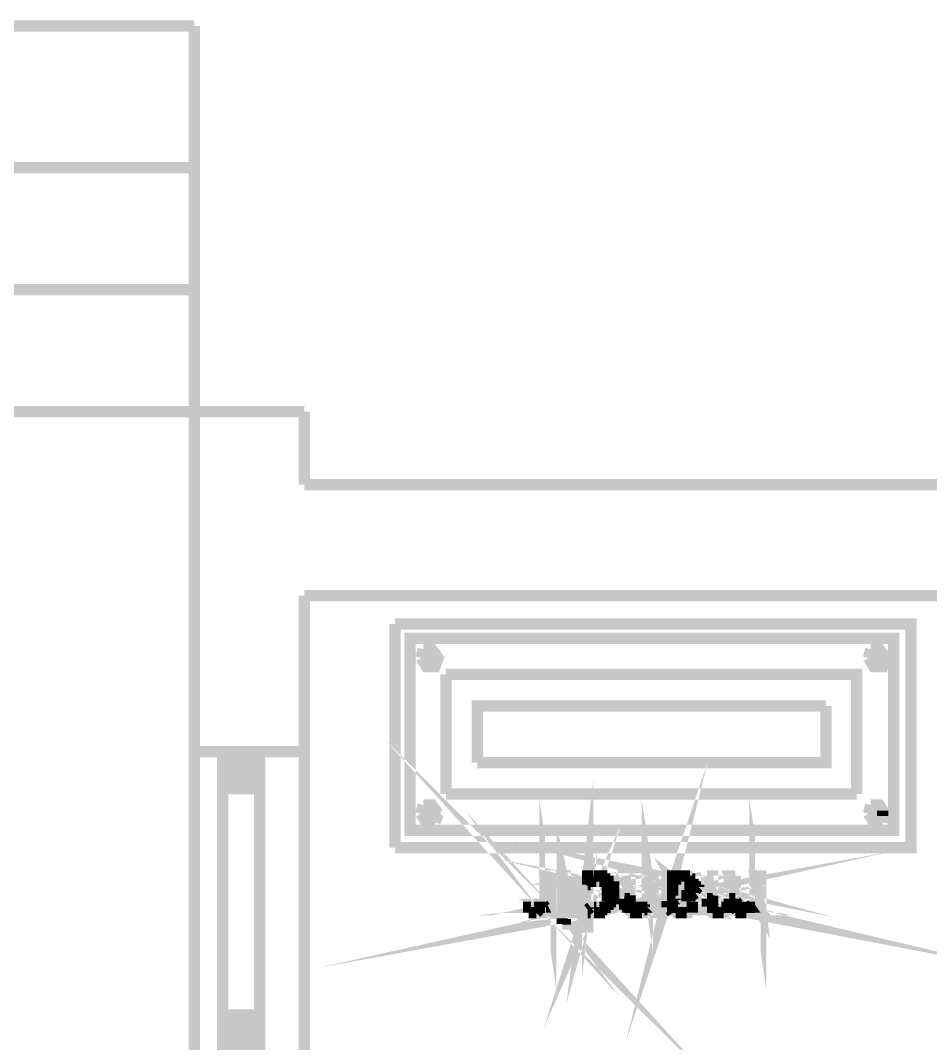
# Model space of a CAD drawing. Header units: inches. Extents: x -524 to 1067, y -71 to 1110.
# Drawn here: x 607.5 to 682, y 426.5 to 510.2 of the extents above; entities that cross this region are included whole.
import ezdxf

# ---------------------------------------------------------------- set-up
doc = ezdxf.new("R2010")
doc.units = ezdxf.units.IN
doc.header["$MEASUREMENT"] = 0
doc.layers.add('H', color=7, linetype='Continuous')
doc.layers.add('P', color=7, linetype='Continuous')

msp = doc.modelspace()

# ---------------------------------------------------------------- hatches: boundary and pattern name
at = {"layer": 'H', "linetype": 'Continuous'}
for points in [[(624.027, 447.375), (624.027, 450.4), (627.052, 450.4), (627.052, 447.375), (624.027, 447.375)], [(650.941, 437.203), (650.488, 438.104), (650.488, 440.163), (650.941, 440.163), (650.941, 437.203)], [(651.839, 437.203), (651.839, 440.163), (652.547, 440.163), (652.547, 437.203), (651.839, 437.203)], [(653.966, 439.52), (653.448, 436.046), (653.448, 440.163), (653.966, 440.163), (653.966, 439.52)], [(653.448, 436.046), (653.966, 439.52), (653.966, 437.655), (654.156, 437.655), (653.966, 437.396), (653.448, 436.046)], [(654.674, 439.714), (653.966, 439.973), (655.766, 439.973), (654.864, 439.714), (654.674, 439.714)], [(654.156, 439.714), (654.156, 439.52), (653.966, 439.973), (654.674, 439.714), (654.156, 439.714)], [(653.966, 439.52), (653.966, 439.973), (654.156, 439.52), (653.966, 439.52)], [(654.156, 439.973), (654.156, 440.163), (655.576, 440.163), (655.576, 439.973), (654.156, 439.973)], [(654.864, 439.714), (655.766, 439.973), (655.766, 439.714), (654.864, 439.714)], [(655.317, 439.52), (655.317, 439.714), (656.025, 439.714), (656.025, 439.52), (655.317, 439.52)], [(655.576, 438.812), (655.576, 439.52), (656.025, 439.52), (656.025, 438.812), (655.576, 438.812)], [(657.441, 438.363), (656.992, 438.363), (656.992, 440.163), (657.441, 440.163), (657.441, 438.363)], [(658.602, 437.655), (658.602, 437.845), (658.791, 437.845), (658.791, 440.163), (659.244, 440.163), (659.244, 437.203), (658.791, 437.655), (658.602, 437.655)], [(660.467, 438.104), (660.467, 440.163), (660.919, 439.973), (660.919, 439.52), (660.467, 438.104)], [(660.919, 439.973), (660.467, 440.163), (660.919, 440.163), (660.919, 439.973)], [(660.467, 438.104), (660.919, 439.52), (660.919, 438.553), (662.529, 438.553), (662.27, 438.363), (660.467, 438.104)], [(661.562, 439.714), (660.919, 439.973), (662.784, 439.973), (661.817, 439.714), (661.562, 439.714)], [(661.109, 439.714), (660.919, 439.973), (661.562, 439.714), (661.109, 439.714)], [(660.919, 439.52), (660.919, 439.973), (661.109, 439.714), (661.109, 439.52), (660.919, 439.52)], [(661.109, 439.973), (662.529, 440.163), (662.529, 439.973), (661.109, 439.973)], [(661.109, 439.973), (661.109, 440.163), (662.529, 440.163), (661.109, 439.973)], [(661.817, 439.714), (662.784, 439.973), (662.784, 439.714), (661.817, 439.714)], [(662.27, 439.52), (662.27, 439.714), (662.784, 439.714), (662.784, 439.52), (662.978, 439.52), (662.978, 439.265), (662.27, 439.52)], [(662.27, 439.265), (662.27, 439.52), (662.978, 439.265), (662.27, 439.265)], [(664.135, 438.363), (663.686, 438.363), (663.686, 440.163), (664.135, 440.163), (664.135, 438.363)], [(666.004, 438.553), (665.555, 438.363), (665.555, 440.163), (666.004, 440.163), (666.004, 438.553)], [(668.062, 437.203), (667.613, 437.845), (667.613, 440.163), (668.062, 440.163), (668.062, 437.203)], [(655.576, 438.104), (655.576, 438.812), (656.025, 438.553), (656.025, 438.104), (655.576, 438.104)], [(656.025, 438.553), (655.576, 438.812), (656.025, 438.812), (656.025, 438.553)], [(661.562, 438.553), (661.562, 438.812), (662.784, 438.812), (662.529, 438.553), (661.562, 438.553)], [(662.27, 439.071), (662.27, 439.265), (662.978, 439.265), (662.784, 439.071), (662.784, 438.812), (662.27, 439.071)], [(662.27, 438.812), (662.27, 439.071), (662.784, 438.812), (662.27, 438.812)], [(649.973, 437.655), (649.973, 437.845), (650.488, 437.655), (649.973, 437.655)], [(650.488, 437.655), (649.973, 437.845), (650.229, 437.845), (650.488, 437.655)], [(650.941, 437.203), (650.229, 437.845), (650.488, 438.104), (650.941, 437.203)], [(655.123, 437.655), (655.317, 437.845), (655.766, 437.655), (655.123, 437.655)], [(655.317, 437.845), (655.317, 438.104), (656.025, 437.845), (655.317, 437.845)], [(656.025, 437.845), (655.317, 438.104), (656.025, 438.104), (656.025, 437.845)], [(655.766, 437.655), (655.317, 437.845), (655.766, 437.845), (655.766, 437.655)], [(656.992, 438.104), (656.992, 438.363), (657.441, 438.363), (657.441, 438.104), (656.992, 438.104)], [(656.992, 437.655), (656.992, 438.104), (657.441, 438.104), (657.441, 437.655), (656.992, 437.655)], [(660.467, 438.104), (662.076, 438.363), (660.919, 438.104), (660.467, 438.104)], [(660.467, 438.104), (662.076, 438.363), (662.27, 438.363), (660.467, 438.104)], [(660.467, 437.655), (660.467, 438.104), (660.919, 438.104), (660.919, 437.845), (661.109, 437.655), (660.467, 437.655)], [(660.919, 438.104), (660.919, 438.363), (661.109, 438.363), (660.919, 438.104)], [(660.919, 438.104), (661.109, 438.363), (661.368, 438.363), (660.919, 438.104)], [(660.919, 438.104), (661.368, 438.363), (661.562, 438.363), (660.919, 438.104)], [(660.919, 438.104), (661.562, 438.363), (661.817, 438.363), (660.919, 438.104)], [(660.919, 438.104), (661.817, 438.363), (662.076, 438.363), (660.919, 438.104)], [(663.686, 438.104), (663.686, 438.363), (664.135, 438.104), (663.686, 438.104)], [(664.135, 438.104), (663.686, 438.363), (664.135, 438.363), (664.135, 438.104)], [(663.686, 437.845), (663.686, 438.104), (664.135, 438.104), (664.135, 437.845), (664.394, 437.655), (663.686, 437.845)], [(663.686, 437.655), (663.686, 437.845), (664.394, 437.655), (663.686, 437.655)], [(665.295, 437.655), (665.295, 437.845), (666.263, 437.655), (665.295, 437.655)], [(666.263, 437.655), (665.295, 437.845), (666.263, 437.845), (666.263, 437.655)], [(666.263, 437.845), (665.555, 438.104), (665.555, 438.363), (666.004, 438.553), (666.004, 438.104), (666.263, 437.845)], [(665.555, 437.845), (665.555, 438.104), (666.263, 437.845), (665.555, 437.845)], [(667.164, 437.655), (667.613, 437.655), (667.354, 437.845), (667.164, 437.655)], [(668.062, 437.203), (667.354, 437.845), (667.613, 437.845), (668.062, 437.203)], [(649.072, 437.203), (650.229, 437.655), (650.229, 437.396), (649.072, 437.203)], [(649.072, 437.203), (649.521, 437.655), (650.229, 437.655), (649.072, 437.203)], [(649.072, 437.203), (649.331, 437.655), (649.521, 437.655), (649.072, 437.203)], [(649.072, 437.203), (649.072, 437.655), (649.331, 437.655), (649.072, 437.203)], [(649.072, 437.203), (649.973, 437.396), (649.78, 437.203), (649.072, 437.203)], [(649.072, 437.203), (649.973, 437.396), (650.229, 437.396), (649.072, 437.203)], [(650.488, 437.203), (650.488, 437.655), (650.941, 437.203), (650.488, 437.203)], [(653.448, 436.046), (653.966, 437.396), (653.966, 436.046), (653.448, 436.046)], [(653.966, 437.396), (655.766, 437.655), (655.576, 437.396), (653.966, 437.396)], [(653.966, 437.396), (654.674, 437.655), (655.766, 437.655), (653.966, 437.396)], [(653.966, 437.396), (654.415, 437.655), (654.674, 437.655), (653.966, 437.396)], [(653.966, 437.396), (654.156, 437.655), (654.415, 437.655), (653.966, 437.396)], [(653.966, 437.203), (653.966, 437.396), (655.576, 437.396), (655.576, 437.396), (655.317, 437.396), (655.317, 437.396), (655.576, 437.396), (655.576, 437.396), (655.317, 437.396), (655.317, 437.203), (653.966, 437.203)], [(657.182, 437.203), (657.182, 437.396), (656.992, 437.396), (656.992, 437.655), (658.791, 437.655), (658.791, 437.396), (658.602, 437.396), (658.602, 437.203), (657.182, 437.203)], [(658.791, 437.203), (658.791, 437.655), (659.244, 437.203), (658.791, 437.203)], [(660.467, 437.396), (661.368, 437.655), (661.562, 437.655), (660.467, 437.396)], [(660.467, 437.396), (660.467, 437.655), (661.368, 437.655), (660.467, 437.396)], [(662.529, 437.203), (660.467, 437.396), (661.562, 437.655), (661.817, 437.655), (662.529, 437.203)], [(660.919, 437.203), (660.726, 437.396), (660.467, 437.396), (660.66, 437.396), (662.529, 437.203), (660.919, 437.203)], [(662.529, 437.203), (661.817, 437.655), (662.076, 437.655), (662.529, 437.203)], [(662.529, 437.203), (662.076, 437.655), (662.27, 437.655), (662.529, 437.203)], [(662.529, 437.203), (662.27, 437.655), (662.529, 437.655), (662.529, 437.203)], [(664.135, 437.203), (663.686, 437.655), (664.847, 437.655), (665.555, 437.396), (665.295, 437.396), (665.295, 437.203), (664.135, 437.203)], [(665.555, 437.396), (664.847, 437.655), (665.744, 437.655), (665.555, 437.396)], [(665.744, 437.396), (665.744, 437.655), (667.613, 437.655), (667.354, 437.396), (665.744, 437.396)], [(666.004, 437.203), (666.004, 437.396), (667.164, 437.203), (666.004, 437.203)], [(667.164, 437.203), (666.004, 437.396), (667.164, 437.396), (667.164, 437.203)], [(667.613, 437.203), (667.613, 437.655), (668.062, 437.203), (667.613, 437.203)], [(651.839, 436.235), (651.839, 436.688), (652.547, 436.688), (652.547, 436.235), (651.839, 436.235)], [(624.027, 425.808), (624.027, 428.833), (627.052, 428.833), (627.052, 425.808), (624.027, 425.808)]]:
    msp.add_hatch(color=256, dxfattribs=at).paths.add_polyline_path(points)

# ---------------------------------------------------------------- linework, layer by layer
at = {"layer": 'P', "const_width": 0.927}
for points in [[(621.709, 509.758), (550.57, 509.758)], [(621.709, 509.758), (621.709, 467.139)], [(612.698, 498.169), (550.57, 498.169)], [(621.709, 498.169), (550.57, 498.169)], [(621.709, 488.191), (550.57, 488.191)], [(621.709, 478.212), (550.57, 478.212)], [(630.724, 478.212), (550.57, 478.212)], [(630.724, 472.226), (630.724, 478.212)], [(621.709, 467.139), (621.709, 472.226)], [(621.709, 413.771), (621.709, 472.226)], [(687.505, 472.226), (630.724, 472.226)], [(633.556, 472.226), (678.493, 472.226)], [(678.493, 472.226), (633.556, 472.226)], [(633.556, 472.226), (678.493, 472.226)], [(630.724, 463.149), (794.569, 463.149), (763.345, 463.149)], [(630.724, 413.771), (630.724, 463.149)], [(638.126, 442.546), (680.358, 442.546), (680.358, 460.832), (638.126, 460.832)], [(638.126, 460.832), (638.126, 442.546)], [(639.352, 443.962), (678.942, 443.962), (678.942, 459.671), (639.352, 459.671), (639.352, 443.962)], [(640.25, 458.061), (640.703, 457.353), (641.411, 457.353), (641.67, 458.061), (641.152, 458.769), (640.444, 458.769)], [(640.444, 458.769), (640.25, 458.061)], [(640.703, 458.514), (640.444, 458.061)], [(641.411, 457.806), (641.411, 458.321), (640.703, 458.514)], [(676.884, 458.061), (677.333, 457.353), (678.041, 457.353), (678.234, 458.061), (677.785, 458.769), (677.077, 458.769)], [(677.077, 458.769), (676.884, 458.061)], [(677.333, 458.514), (677.077, 458.061)], [(677.333, 457.612), (678.041, 457.806), (678.041, 458.321), (677.333, 458.514)], [(640.444, 458.061), (640.703, 457.612)], [(640.703, 457.612), (641.411, 457.806)], [(677.077, 458.061), (677.333, 457.612)], [(675.916, 446.926), (675.916, 456.711), (642.312, 456.711)], [(642.312, 456.711), (642.312, 446.926)], [(644.886, 449.499), (673.405, 449.499), (673.405, 454.134)], [(673.405, 454.134), (644.886, 454.134), (644.886, 449.499)], [(650.422, 437.655), (650.875, 437.203), (650.229, 437.911), (650.422, 437.655)], [(621.709, 450.4), (630.724, 450.4)], [(621.709, 425.873), (621.709, 449.951)], [(627.052, 450.4), (624.027, 450.4)], [(624.027, 450.4), (627.052, 447.375), (627.052, 450.4)], [(624.027, 450.4), (627.052, 447.375)], [(624.027, 447.375), (624.027, 450.4)], [(624.027, 450.4), (624.027, 427.932)], [(627.052, 428.64), (627.052, 450.4)], [(660.854, 439.973), (660.401, 438.17), (660.854, 439.52)], [(627.052, 448.083), (624.027, 448.083)], [(653.901, 439.52), (653.448, 436.046), (653.901, 439.973), (653.901, 439.52)], [(627.052, 447.375), (624.027, 447.375)], [(642.312, 446.926), (675.916, 446.926)], [(640.444, 446.024), (640.25, 445.316)], [(641.67, 445.316), (641.152, 446.024), (640.444, 446.024)], [(640.703, 445.765), (640.444, 445.316)], [(641.411, 445.123), (641.411, 445.572), (640.703, 445.765)], [(650.875, 437.203), (650.422, 440.228), (650.422, 438.17)], [(653.448, 436.046), (653.901, 437.655), (653.901, 439.52), (653.448, 436.046)], [(659.244, 437.203), (658.791, 440.228), (658.791, 437.911)], [(667.613, 437.911), (668.062, 437.203), (667.613, 440.228), (667.613, 437.911)], [(677.077, 446.024), (676.884, 445.316)], [(678.234, 445.316), (677.785, 446.024), (677.077, 446.024)], [(677.333, 445.765), (677.077, 445.316)], [(678.041, 445.572), (677.333, 445.765)], [(640.25, 445.316), (640.703, 444.608), (641.411, 444.608)], [(640.444, 445.316), (640.703, 444.864)], [(640.703, 444.864), (641.411, 445.123)], [(641.411, 444.608), (641.67, 445.316)], [(676.884, 445.316), (677.333, 444.608), (678.041, 444.608)], [(677.077, 445.316), (677.333, 444.864)], [(677.333, 444.864), (678.041, 445.123)], [(678.041, 445.123), (678.041, 445.572)], [(678.041, 444.608), (678.234, 445.316)], [(654.156, 437.655), (653.448, 436.046), (653.901, 437.462)], [(651.839, 437.203), (652.547, 437.203), (651.839, 440.228), (651.839, 437.203)], [(661.817, 439.779), (660.854, 439.973), (661.562, 439.779), (661.817, 439.779)], [(654.156, 437.203), (655.317, 437.462), (653.901, 437.203)], [(666.004, 437.462), (667.098, 437.203), (665.744, 437.462), (666.004, 437.462)], [(661.109, 439.779), (660.854, 439.973), (661.109, 439.779), (660.854, 439.973), (661.109, 439.52)], [(655.51, 439.973), (654.156, 439.973), (655.51, 440.228)], [(650.875, 437.203), (650.422, 440.228), (650.875, 440.228), (650.875, 437.203)], [(655.766, 439.973), (654.864, 439.779), (655.766, 439.779), (655.766, 439.973)], [(652.547, 437.203), (651.839, 440.228), (652.547, 440.228)], [(652.547, 440.228), (652.547, 437.203)], [(653.901, 439.973), (653.448, 440.228)], [(653.448, 440.228), (653.448, 436.046)], [(653.901, 439.973), (653.448, 440.228)], [(653.448, 440.228), (653.901, 440.228), (653.901, 439.973)], [(653.448, 436.046), (653.901, 439.973)], [(655.766, 439.973), (653.901, 439.973)], [(653.901, 439.973), (655.766, 439.973)], [(655.766, 439.973), (653.901, 439.973)], [(653.901, 439.973), (655.766, 439.973), (655.766, 439.973), (653.901, 439.973)], [(655.766, 439.973), (653.901, 439.973)], [(653.901, 439.973), (653.901, 439.973)], [(655.766, 439.973), (653.901, 439.973)], [(653.901, 439.973), (655.51, 439.973)], [(653.901, 439.973), (655.51, 439.973)], [(654.156, 439.973), (653.901, 439.973)], [(655.766, 439.973), (653.901, 439.973)], [(653.901, 439.973), (654.609, 439.779)], [(654.609, 439.779), (653.901, 439.973), (654.609, 439.779), (653.901, 439.973)], [(653.901, 439.973), (654.415, 439.779)], [(653.901, 439.973), (654.415, 439.779)], [(654.415, 439.779), (653.901, 439.973), (654.415, 439.779), (653.901, 439.973), (654.415, 439.779)], [(653.901, 439.973), (654.156, 439.779)], [(653.901, 439.973), (654.156, 439.779)], [(654.156, 439.52), (653.901, 439.973)], [(654.156, 439.52), (653.901, 439.973), (654.156, 439.52), (653.901, 439.973)], [(653.901, 439.973), (653.901, 439.52)], [(653.901, 439.973), (653.901, 439.52), (653.901, 439.52), (653.901, 439.973)], [(654.156, 439.973), (655.51, 440.228)], [(655.51, 440.228), (654.156, 440.228), (654.156, 439.973)], [(655.51, 440.228), (654.156, 440.228), (655.317, 440.228)], [(654.156, 440.228), (655.317, 440.228), (654.415, 440.228), (654.156, 440.228)], [(655.51, 439.973), (654.156, 439.973)], [(655.317, 440.228), (654.415, 440.228), (655.317, 440.228), (655.317, 440.228), (654.415, 440.228), (655.317, 440.228)], [(654.415, 440.228), (654.415, 440.228), (655.317, 440.228), (654.415, 440.228)], [(655.317, 440.228), (655.317, 440.228), (654.415, 440.228), (655.317, 440.228)], [(654.415, 440.228), (654.415, 440.228), (655.317, 440.228)], [(654.415, 440.228), (655.058, 440.228)], [(654.415, 440.228), (655.058, 440.228), (654.609, 440.228), (654.415, 440.228)], [(655.058, 440.228), (654.609, 440.228), (655.058, 440.228), (655.058, 440.228), (654.609, 440.228), (655.058, 440.228)], [(654.609, 440.228), (654.609, 440.228), (655.058, 440.228)], [(654.609, 440.228), (654.864, 440.228), (655.058, 440.228)], [(654.609, 440.228), (654.864, 440.228), (654.609, 440.228)], [(654.609, 439.779), (655.766, 439.973)], [(654.864, 439.779), (655.766, 439.973), (654.864, 439.779)], [(655.058, 440.228), (655.317, 440.228)], [(655.317, 440.228), (655.51, 440.228)], [(655.51, 440.228), (655.51, 439.973)], [(655.51, 439.973), (655.766, 439.973)], [(657.375, 438.619), (656.926, 440.228), (657.375, 440.228)], [(656.926, 438.363), (657.375, 438.619), (656.926, 440.228)], [(656.926, 440.228), (656.926, 438.363)], [(657.375, 440.228), (657.375, 438.619)], [(659.244, 437.203), (658.791, 440.228)], [(658.791, 440.228), (659.244, 440.228), (659.244, 437.203)], [(660.401, 438.17), (660.401, 440.228), (660.854, 439.973)], [(660.854, 439.973), (660.401, 440.228)], [(660.401, 440.228), (660.854, 440.228), (660.854, 439.973)], [(660.854, 439.973), (660.401, 438.17)], [(662.719, 439.973), (660.854, 439.973), (661.109, 439.973)], [(662.719, 439.973), (660.854, 439.973)], [(660.854, 439.973), (662.719, 439.973)], [(660.854, 439.973), (662.719, 439.973)], [(662.719, 439.973), (660.854, 439.973), (660.854, 439.973)], [(662.719, 439.973), (661.817, 439.779), (660.854, 439.973)], [(660.854, 439.973), (662.719, 439.973)], [(660.854, 439.973), (661.562, 439.779), (661.562, 439.779), (660.854, 439.973)], [(661.562, 439.779), (660.854, 439.973), (661.562, 439.779)], [(661.303, 439.779), (660.854, 439.973), (661.303, 439.779)], [(660.854, 439.973), (661.303, 439.779)], [(661.109, 439.779), (660.854, 439.973)], [(660.854, 439.973), (661.109, 439.52)], [(661.109, 439.52), (660.854, 439.52), (660.854, 439.973)], [(660.854, 439.973), (660.854, 439.52), (660.854, 439.52), (660.854, 439.973), (660.854, 439.52), (660.854, 439.973), (660.854, 439.52)], [(662.463, 440.228), (661.109, 439.973), (662.463, 440.228)], [(661.109, 440.228), (662.463, 440.228), (661.109, 440.228), (662.463, 440.228)], [(662.463, 440.228), (661.109, 439.973)], [(661.109, 439.973), (661.109, 440.228)], [(661.109, 440.228), (662.463, 440.228), (662.463, 440.228), (661.109, 440.228)], [(662.463, 439.973), (661.109, 439.973), (662.463, 439.973), (661.109, 439.973)], [(661.109, 439.973), (662.719, 439.973)], [(661.109, 439.973), (662.719, 439.973)], [(662.463, 439.973), (661.109, 439.973), (661.109, 439.973), (662.463, 439.973)], [(661.303, 440.228), (662.463, 440.228), (661.303, 440.228)], [(661.562, 440.228), (662.27, 440.228), (661.562, 440.228), (662.27, 440.228), (661.303, 440.228), (661.562, 440.228)], [(662.27, 440.228), (661.303, 440.228), (662.27, 440.228), (662.27, 440.228), (661.303, 440.228), (662.27, 440.228)], [(661.303, 440.228), (661.303, 440.228), (662.27, 440.228)], [(661.303, 440.228), (662.463, 440.228), (662.27, 440.228)], [(661.817, 440.228), (661.562, 440.228)], [(661.562, 440.228), (661.817, 440.228)], [(662.011, 440.228), (661.562, 440.228), (662.27, 440.228), (662.011, 440.228)], [(661.817, 440.228), (662.011, 440.228), (661.817, 440.228), (661.817, 440.228), (661.817, 440.228)], [(661.817, 439.779), (662.719, 439.779), (661.817, 439.779), (662.719, 439.779), (662.719, 439.973), (661.817, 439.779)], [(662.719, 439.973), (661.817, 439.779), (661.817, 439.779), (662.719, 439.973)], [(662.011, 440.228), (662.011, 440.228), (662.011, 440.228)], [(662.719, 439.973), (662.463, 439.973)], [(662.719, 439.973), (662.719, 439.973)], [(663.686, 438.363), (664.135, 438.619), (663.686, 440.228)], [(663.686, 440.228), (663.686, 438.363)], [(664.135, 438.619), (663.686, 440.228)], [(663.686, 440.228), (664.135, 440.228), (664.135, 438.619)], [(666.004, 440.228), (665.489, 440.228), (666.004, 438.619)], [(665.489, 440.228), (666.004, 438.619), (665.489, 438.363)], [(665.489, 438.363), (665.489, 440.228)], [(666.004, 438.619), (666.004, 440.228)], [(668.062, 437.203), (667.613, 440.228), (668.062, 440.228), (668.062, 437.203)], [(656.025, 439.779), (655.317, 439.52), (656.025, 439.52)], [(653.901, 439.52), (654.156, 439.52)], [(654.156, 439.779), (654.415, 439.779)], [(654.156, 439.779), (654.156, 439.52)], [(654.415, 439.779), (654.609, 439.779)], [(654.415, 439.779), (654.415, 439.779)], [(655.51, 439.071), (656.025, 438.812), (655.51, 438.812)], [(655.766, 439.779), (654.864, 439.779), (655.058, 439.779)], [(655.766, 439.779), (654.864, 439.779)], [(654.864, 439.779), (655.766, 439.779), (655.766, 439.779), (654.864, 439.779)], [(655.766, 439.779), (654.864, 439.779)], [(654.864, 439.779), (654.864, 439.779)], [(655.766, 439.779), (654.864, 439.779)], [(654.864, 439.779), (654.864, 439.779), (655.766, 439.779)], [(655.058, 439.779), (655.766, 439.779), (655.058, 439.779), (655.766, 439.779), (655.317, 439.779), (655.058, 439.779)], [(655.058, 439.779), (655.766, 439.779)], [(655.766, 439.779), (655.317, 439.779), (656.025, 439.779), (655.766, 439.779)], [(655.317, 439.779), (656.025, 439.779)], [(656.025, 439.779), (655.317, 439.52)], [(655.317, 439.52), (655.317, 439.779)], [(655.317, 439.52), (656.025, 439.52)], [(656.025, 439.52), (655.317, 439.52)], [(655.317, 439.52), (656.025, 439.52)], [(656.025, 439.52), (655.51, 439.52), (655.317, 439.52)], [(655.317, 439.52), (656.025, 439.52)], [(656.025, 439.52), (655.317, 439.52)], [(655.317, 439.52), (656.025, 439.52)], [(656.025, 439.52), (656.025, 439.52), (655.317, 439.52)], [(656.025, 439.52), (655.51, 439.52)], [(655.51, 439.52), (656.025, 439.327)], [(655.51, 439.52), (656.025, 439.327)], [(656.025, 439.327), (655.51, 439.327), (655.51, 439.52)], [(656.025, 439.327), (655.51, 439.327), (656.025, 439.327), (656.025, 439.327), (655.51, 439.327), (656.025, 439.327)], [(655.51, 439.327), (655.51, 439.327), (656.025, 439.327)], [(655.51, 439.327), (656.025, 439.071)], [(655.51, 439.327), (656.025, 439.071)], [(656.025, 439.071), (655.51, 439.071), (655.51, 439.327)], [(656.025, 439.071), (655.51, 439.071)], [(655.51, 439.071), (656.025, 439.071)], [(655.51, 439.071), (656.025, 439.071)], [(656.025, 439.071), (655.51, 439.071), (655.51, 439.071), (656.025, 439.071)], [(655.51, 439.071), (656.025, 438.812)], [(655.51, 438.812), (655.51, 439.071)], [(656.025, 439.52), (656.025, 439.779)], [(656.025, 439.327), (656.025, 439.52)], [(656.025, 439.071), (656.025, 439.327)], [(656.025, 439.071), (656.025, 439.071)], [(656.025, 438.812), (656.025, 439.071)], [(662.978, 439.52), (662.27, 439.52), (662.978, 439.327)], [(662.978, 439.327), (662.27, 439.071), (662.719, 439.071)], [(660.854, 439.52), (660.401, 438.17)], [(660.854, 438.619), (660.854, 439.52)], [(662.719, 439.779), (662.27, 439.52), (662.719, 439.52)], [(661.303, 439.779), (661.109, 439.779)], [(661.109, 439.52), (661.109, 439.779)], [(661.303, 439.779), (661.303, 439.779)], [(662.011, 439.779), (661.817, 439.779), (662.719, 439.779)], [(662.27, 439.779), (662.719, 439.779), (662.011, 439.779), (662.27, 439.779)], [(662.719, 439.779), (662.011, 439.779), (662.719, 439.779), (662.719, 439.779), (662.011, 439.779), (662.719, 439.779)], [(662.011, 439.779), (662.011, 439.779), (662.719, 439.779)], [(662.27, 439.779), (662.719, 439.779), (662.27, 439.779), (662.719, 439.779)], [(662.719, 439.779), (662.27, 439.52)], [(662.27, 439.52), (662.27, 439.779)], [(662.27, 439.327), (662.27, 439.52)], [(662.27, 439.52), (662.978, 439.327)], [(662.27, 439.52), (662.719, 439.52)], [(662.719, 439.52), (662.27, 439.52), (662.27, 439.52), (662.719, 439.52)], [(662.27, 439.52), (662.978, 439.52), (662.719, 439.52)], [(662.27, 439.52), (662.978, 439.52)], [(662.978, 439.52), (662.27, 439.52)], [(662.27, 439.52), (662.27, 439.52)], [(662.27, 439.327), (662.978, 439.327), (662.27, 439.327), (662.978, 439.327)], [(662.978, 439.327), (662.27, 439.071)], [(662.27, 439.071), (662.27, 439.327)], [(662.27, 439.327), (662.978, 439.327), (662.978, 439.327), (662.27, 439.327), (662.978, 439.327), (662.27, 439.327), (662.978, 439.327)], [(662.27, 439.071), (662.719, 438.812), (662.27, 439.071)], [(662.27, 439.071), (662.719, 439.071)], [(662.719, 439.071), (662.27, 439.071), (662.27, 439.071), (662.719, 439.071)], [(662.27, 439.071), (662.719, 439.071)], [(662.27, 439.071), (662.719, 439.071)], [(662.719, 439.071), (662.27, 439.071), (662.27, 439.071), (662.719, 439.071)], [(662.27, 439.071), (662.719, 438.812)], [(662.719, 439.52), (662.719, 439.779)], [(662.719, 439.071), (662.978, 439.327)], [(662.719, 439.071), (662.719, 439.071)], [(662.719, 438.812), (662.719, 439.071)], [(662.978, 439.327), (662.978, 439.52)], [(650.875, 437.203), (650.422, 438.17), (650.229, 437.911)], [(662.27, 438.363), (660.401, 438.17), (662.463, 438.619)], [(660.854, 438.17), (660.401, 438.17), (662.011, 438.363)], [(656.025, 438.812), (655.51, 438.812), (656.025, 438.619)], [(656.025, 438.363), (655.51, 438.17), (656.025, 438.17)], [(655.51, 438.619), (656.025, 438.619), (655.51, 438.363)], [(655.51, 438.812), (656.025, 438.619), (655.51, 438.812), (656.025, 438.619)], [(656.025, 438.619), (655.51, 438.619), (655.51, 438.812)], [(656.025, 438.812), (655.51, 438.812)], [(655.51, 438.812), (656.025, 438.812)], [(656.025, 438.812), (655.51, 438.812)], [(655.51, 438.812), (656.025, 438.812)], [(656.025, 438.812), (655.51, 438.812)], [(655.51, 438.812), (655.51, 438.812), (656.025, 438.812)], [(656.025, 438.619), (655.51, 438.619)], [(655.51, 438.619), (656.025, 438.619)], [(655.51, 438.363), (655.51, 438.619)], [(656.025, 438.619), (655.51, 438.363)], [(655.51, 438.363), (656.025, 438.363), (656.025, 438.619)], [(655.51, 438.363), (656.025, 438.363), (655.51, 438.363), (655.51, 438.363), (656.025, 438.363), (655.51, 438.363)], [(656.025, 438.363), (656.025, 438.363), (655.51, 438.363)], [(656.025, 438.363), (655.51, 438.17)], [(655.51, 438.17), (655.51, 438.363)], [(656.025, 438.619), (656.025, 438.812)], [(656.025, 438.619), (656.025, 438.619)], [(656.025, 438.17), (656.025, 438.363)], [(656.926, 438.363), (657.375, 438.619)], [(657.375, 438.363), (656.926, 438.363), (657.375, 438.363), (656.926, 438.363)], [(656.926, 438.363), (657.375, 438.17)], [(656.926, 438.363), (657.375, 438.17)], [(657.375, 438.17), (656.926, 438.17), (656.926, 438.363)], [(657.375, 438.363), (656.926, 438.363)], [(657.375, 438.619), (657.375, 438.363)], [(657.375, 438.17), (657.375, 438.363)], [(661.562, 438.363), (661.817, 438.363), (660.854, 438.17)], [(662.463, 438.619), (661.562, 438.812), (662.719, 438.812)], [(660.401, 438.17), (662.463, 438.619)], [(662.463, 438.619), (660.401, 438.17), (662.463, 438.619), (660.401, 438.17), (662.463, 438.619)], [(660.401, 438.17), (660.854, 438.619), (662.463, 438.619)], [(660.401, 438.17), (660.854, 438.619)], [(660.401, 438.17), (662.011, 438.363), (662.011, 438.363), (660.401, 438.17)], [(662.011, 438.363), (660.401, 438.17)], [(660.401, 438.17), (662.27, 438.363)], [(660.401, 438.17), (662.27, 438.363)], [(662.27, 438.363), (660.401, 438.17)], [(660.854, 438.17), (660.854, 438.363), (660.854, 438.17), (661.109, 438.363), (660.854, 438.17)], [(660.854, 438.619), (662.463, 438.619), (660.854, 438.619), (660.854, 438.619)], [(661.303, 438.363), (660.854, 438.17), (661.303, 438.363)], [(661.109, 438.363), (660.854, 438.17), (661.109, 438.363), (661.109, 438.363)], [(661.562, 438.363), (660.854, 438.17), (661.562, 438.363)], [(661.303, 438.363), (660.854, 438.17), (661.303, 438.363)], [(661.562, 438.363), (660.854, 438.17), (661.562, 438.363), (660.854, 438.17), (661.562, 438.363), (661.562, 438.363), (660.854, 438.17)], [(662.011, 438.363), (660.854, 438.17), (662.011, 438.363)], [(661.817, 438.363), (660.854, 438.17), (661.817, 438.363), (661.817, 438.363)], [(662.011, 438.363), (660.854, 438.17)], [(661.109, 438.619), (662.463, 438.619), (661.109, 438.619)], [(661.109, 438.619), (662.463, 438.619), (661.109, 438.619), (661.109, 438.619)], [(661.303, 438.619), (662.463, 438.619)], [(662.463, 438.619), (661.303, 438.619)], [(661.303, 438.619), (662.463, 438.619)], [(662.463, 438.619), (661.303, 438.619)], [(661.303, 438.619), (661.303, 438.619)], [(661.303, 438.363), (661.303, 438.363)], [(662.463, 438.619), (661.562, 438.812), (661.562, 438.619)], [(661.562, 438.812), (662.719, 438.812), (661.817, 438.812), (661.562, 438.812)], [(661.562, 438.619), (662.463, 438.619)], [(662.463, 438.619), (661.562, 438.619)], [(661.562, 438.619), (662.463, 438.619)], [(662.719, 438.812), (661.817, 438.812), (661.817, 438.812), (662.719, 438.812), (661.817, 438.812), (662.719, 438.812), (661.817, 438.812)], [(662.719, 438.812), (662.719, 438.812), (661.817, 438.812)], [(662.719, 438.812), (661.817, 438.812), (662.011, 438.812)], [(664.135, 438.363), (663.686, 438.363), (664.135, 438.17)], [(662.011, 438.812), (662.719, 438.812), (662.011, 438.812), (662.011, 438.812), (662.719, 438.812), (662.011, 438.812)], [(662.719, 438.812), (662.719, 438.812), (662.011, 438.812)], [(662.27, 438.363), (662.011, 438.363)], [(662.27, 438.812), (662.719, 438.812)], [(662.719, 438.812), (662.27, 438.812)], [(662.27, 438.812), (662.719, 438.812), (662.719, 438.812)], [(662.719, 438.812), (662.27, 438.812)], [(662.463, 438.619), (662.27, 438.363)], [(662.27, 438.363), (662.27, 438.363)], [(664.135, 438.363), (663.686, 438.363), (664.135, 438.619)], [(662.719, 438.812), (662.463, 438.619)], [(662.463, 438.619), (662.463, 438.619)], [(666.004, 438.363), (665.489, 438.363), (666.004, 438.17)], [(663.686, 437.911), (664.328, 437.655), (664.135, 437.911)], [(663.686, 438.363), (664.135, 438.17), (663.686, 438.363), (664.135, 438.17)], [(664.135, 438.17), (663.686, 438.17), (663.686, 438.363)], [(664.135, 438.363), (663.686, 438.363)], [(663.686, 438.363), (664.135, 438.363)], [(664.135, 438.619), (664.135, 438.363)], [(664.135, 438.17), (664.135, 438.363)], [(666.004, 438.619), (665.489, 438.363), (666.004, 438.619)], [(666.004, 438.363), (665.489, 438.363)], [(665.489, 438.363), (666.004, 438.363), (666.004, 438.363), (665.489, 438.363)], [(666.004, 438.363), (665.489, 438.363)], [(665.489, 438.363), (665.489, 438.363)], [(665.489, 438.363), (666.004, 438.17)], [(666.004, 438.17), (665.489, 438.17), (665.489, 438.363)], [(666.004, 438.17), (666.004, 438.363)], [(655.766, 437.655), (655.51, 437.462), (653.901, 437.462), (655.766, 437.655)], [(649.973, 437.462), (650.229, 437.462), (649.072, 437.203)], [(654.609, 437.655), (655.766, 437.655), (653.901, 437.462), (654.609, 437.655)], [(650.422, 437.655), (649.973, 437.911), (650.229, 437.911)], [(650.229, 437.655), (649.072, 437.203), (650.229, 437.655)], [(650.229, 437.655), (649.072, 437.203)], [(649.072, 437.203), (650.422, 437.655)], [(649.072, 437.203), (650.422, 437.655)], [(650.422, 437.655), (649.521, 437.655), (649.072, 437.203)], [(649.265, 437.655), (649.072, 437.203), (649.265, 437.655)], [(649.521, 437.655), (649.072, 437.203), (649.521, 437.655), (649.521, 437.655)], [(649.072, 437.203), (649.265, 437.655)], [(649.265, 437.655), (649.072, 437.203)], [(649.265, 437.655), (649.072, 437.203), (649.265, 437.655), (649.072, 437.203), (649.265, 437.655)], [(649.072, 437.203), (649.265, 437.655)], [(649.265, 437.655), (649.072, 437.655), (649.072, 437.203)], [(649.265, 437.655), (649.072, 437.655), (649.265, 437.655)], [(649.072, 437.203), (649.973, 437.462)], [(649.973, 437.462), (649.072, 437.203), (649.973, 437.462), (649.072, 437.203), (649.973, 437.462), (649.973, 437.462), (649.072, 437.203)], [(650.229, 437.462), (649.072, 437.203), (650.229, 437.462)], [(649.265, 437.655), (649.265, 437.655)], [(649.265, 437.655), (649.265, 437.655), (649.265, 437.655)], [(649.265, 437.655), (649.265, 437.655)], [(649.521, 437.655), (650.422, 437.655)], [(650.422, 437.655), (649.714, 437.655), (649.521, 437.655)], [(650.422, 437.655), (649.714, 437.655), (649.714, 437.655), (650.422, 437.655)], [(649.714, 437.655), (650.422, 437.655), (649.973, 437.655), (649.714, 437.655)], [(649.973, 437.462), (649.714, 437.203)], [(650.422, 437.655), (649.973, 437.655), (649.973, 437.911)], [(649.973, 437.911), (650.422, 437.655)], [(649.973, 437.911), (650.422, 437.655), (649.973, 437.911), (650.422, 437.655), (649.973, 437.911)], [(649.973, 437.911), (649.973, 437.911)], [(650.422, 437.655), (650.875, 437.203), (650.422, 437.203), (650.422, 437.655)], [(650.229, 437.911), (650.422, 437.655)], [(650.875, 437.203), (650.229, 437.911), (650.229, 437.911), (650.875, 437.203)], [(650.229, 437.911), (650.875, 437.203)], [(650.422, 437.655), (650.229, 437.655)], [(650.229, 437.462), (650.229, 437.462)], [(656.926, 437.462), (658.791, 437.462), (656.926, 437.655)], [(650.875, 437.203), (650.422, 438.17)], [(650.422, 438.17), (650.422, 438.17)], [(650.422, 438.17), (650.875, 437.203)], [(650.422, 438.17), (650.875, 437.203)], [(654.156, 437.655), (653.448, 436.046)], [(653.448, 436.046), (653.901, 437.655), (654.156, 437.655)], [(653.901, 437.462), (653.901, 436.046), (653.448, 436.046)], [(653.448, 436.046), (653.901, 437.462)], [(655.766, 437.655), (653.901, 437.462), (655.766, 437.655), (655.766, 437.655)], [(654.609, 437.655), (653.901, 437.462), (654.609, 437.655), (653.901, 437.462), (654.609, 437.655), (654.609, 437.655), (653.901, 437.462)], [(654.415, 437.655), (653.901, 437.462)], [(654.156, 437.655), (653.901, 437.462), (654.156, 437.655)], [(654.415, 437.655), (653.901, 437.462), (654.415, 437.655)], [(654.156, 437.655), (653.901, 437.462), (654.156, 437.655), (653.901, 437.462), (654.156, 437.655), (654.156, 437.655), (653.901, 437.462)], [(655.317, 437.462), (653.901, 437.203), (655.51, 437.462)], [(653.901, 437.203), (655.51, 437.462)], [(655.51, 437.462), (653.901, 437.462), (653.901, 437.203)], [(655.51, 437.462), (653.901, 437.462), (655.51, 437.462), (655.51, 437.462)], [(654.156, 437.203), (655.317, 437.462)], [(655.317, 437.911), (655.058, 437.655), (655.766, 437.655)], [(654.609, 437.655), (654.415, 437.655)], [(654.415, 437.655), (654.415, 437.655)], [(654.609, 437.655), (655.766, 437.655), (654.864, 437.655), (654.609, 437.655)], [(655.766, 437.655), (654.864, 437.655), (654.864, 437.655)], [(654.864, 437.655), (655.766, 437.655)], [(654.864, 437.655), (655.766, 437.655)], [(655.766, 437.655), (655.058, 437.655), (654.864, 437.655)], [(655.766, 437.655), (655.058, 437.655), (655.766, 437.655), (655.766, 437.655), (655.058, 437.655), (655.766, 437.655)], [(655.058, 437.655), (655.058, 437.655), (655.766, 437.655)], [(655.058, 437.655), (655.058, 437.655), (655.766, 437.655)], [(655.058, 437.655), (655.766, 437.655), (655.766, 437.655), (655.058, 437.655)], [(655.317, 438.17), (656.025, 437.911), (655.317, 438.17)], [(656.025, 438.17), (655.317, 438.17), (656.025, 438.17), (655.317, 438.17)], [(655.317, 438.17), (656.025, 437.911)], [(656.025, 438.17), (655.317, 438.17)], [(655.317, 438.17), (655.51, 438.17)], [(655.766, 437.655), (655.317, 437.911)], [(655.317, 437.911), (655.766, 437.911)], [(655.766, 437.911), (655.317, 437.911)], [(655.317, 437.911), (655.766, 437.911)], [(655.766, 437.911), (655.317, 437.911), (655.317, 437.911), (655.766, 437.911)], [(655.317, 437.911), (655.766, 437.655)], [(655.317, 437.911), (656.025, 437.911)], [(656.025, 437.911), (655.317, 437.911), (655.317, 437.911), (656.025, 437.911)], [(655.317, 437.911), (655.766, 437.911), (656.025, 437.911)], [(655.317, 437.462), (655.317, 437.203)], [(655.51, 437.462), (655.317, 437.462)], [(655.51, 438.17), (656.025, 438.17)], [(656.025, 438.17), (655.51, 438.17), (655.51, 438.17), (656.025, 438.17)], [(655.51, 438.17), (656.025, 438.17)], [(655.51, 438.17), (656.025, 438.17)], [(655.766, 437.655), (655.766, 437.911)], [(656.025, 437.911), (656.025, 438.17)], [(656.025, 438.17), (656.025, 438.17)], [(656.926, 437.911), (657.375, 437.911), (656.926, 438.17)], [(656.926, 438.17), (656.926, 437.911)], [(657.375, 437.911), (656.926, 438.17)], [(656.926, 438.17), (657.375, 438.17), (657.375, 437.911)], [(656.926, 438.17), (657.375, 438.17), (657.375, 438.17), (656.926, 438.17)], [(657.375, 438.17), (656.926, 438.17), (656.926, 438.17), (657.375, 438.17)], [(656.926, 437.655), (657.375, 437.911)], [(656.926, 437.655), (657.375, 437.911)], [(657.375, 437.911), (656.926, 437.911), (656.926, 437.655)], [(657.375, 437.911), (656.926, 437.911)], [(656.926, 437.911), (657.375, 437.911)], [(656.926, 437.911), (657.375, 437.911)], [(657.375, 437.911), (656.926, 437.911), (656.926, 437.911), (657.375, 437.911)], [(656.926, 437.911), (657.375, 437.911)], [(656.926, 437.655), (657.894, 437.655)], [(657.894, 437.655), (657.894, 437.655), (656.926, 437.655)], [(657.894, 437.655), (657.894, 437.655), (657.894, 437.655), (656.926, 437.655)], [(656.926, 437.655), (657.894, 437.655)], [(657.894, 437.655), (656.926, 437.655), (657.634, 437.655), (657.894, 437.655)], [(656.926, 437.655), (657.634, 437.655), (657.634, 437.655), (656.926, 437.655)], [(657.634, 437.655), (656.926, 437.655), (657.634, 437.655), (656.926, 437.655), (656.926, 437.655), (657.634, 437.655)], [(657.634, 437.655), (656.926, 437.655), (657.375, 437.655), (657.634, 437.655)], [(656.926, 437.655), (657.375, 437.655), (656.926, 437.655), (656.926, 437.655), (657.375, 437.655)], [(656.926, 437.655), (658.791, 437.655), (657.894, 437.655), (656.926, 437.655)], [(656.926, 437.655), (656.926, 437.462)], [(658.791, 437.462), (656.926, 437.655)], [(656.926, 437.655), (658.791, 437.655), (658.791, 437.462)], [(658.536, 437.462), (656.926, 437.462), (657.182, 437.462)], [(658.536, 437.462), (656.926, 437.462)], [(656.926, 437.462), (658.791, 437.462)], [(658.536, 437.203), (657.182, 437.462)], [(657.182, 437.462), (657.182, 437.203)], [(658.536, 437.203), (657.182, 437.462)], [(657.182, 437.462), (658.536, 437.462), (658.536, 437.203)], [(657.182, 437.462), (658.536, 437.462), (657.182, 437.462), (657.182, 437.462), (658.536, 437.462), (657.182, 437.462)], [(658.536, 437.462), (658.536, 437.462), (657.182, 437.462)], [(657.375, 437.911), (657.375, 437.655)], [(657.375, 437.911), (657.375, 437.911)], [(657.375, 437.911), (657.375, 437.911)], [(658.791, 437.655), (657.894, 437.655), (658.083, 437.655), (658.791, 437.655)], [(658.083, 437.655), (658.791, 437.655), (658.083, 437.655), (658.083, 437.655)], [(658.343, 437.655), (658.791, 437.655)], [(658.791, 437.655), (658.343, 437.655)], [(658.343, 437.655), (658.791, 437.655)], [(658.791, 437.655), (658.343, 437.655)], [(658.343, 437.655), (658.791, 437.655)], [(658.791, 437.655), (658.343, 437.655), (658.343, 437.655), (658.791, 437.655)], [(658.343, 437.655), (658.536, 437.655), (658.791, 437.655)], [(658.536, 437.655), (658.536, 437.911), (658.536, 437.655)], [(658.791, 437.655), (658.536, 437.911), (659.244, 437.203)], [(658.536, 437.911), (659.244, 437.203)], [(659.244, 437.203), (658.791, 437.911), (658.536, 437.911)], [(658.791, 437.462), (658.536, 437.462)], [(658.791, 437.655), (659.244, 437.203), (658.791, 437.203), (658.791, 437.655)], [(659.244, 437.203), (658.791, 437.911), (658.791, 437.911), (659.244, 437.203), (658.791, 437.911), (659.244, 437.203), (658.791, 437.911)], [(659.244, 437.203), (658.791, 437.655)], [(660.854, 438.17), (660.401, 437.911), (660.854, 437.911)], [(660.401, 437.911), (660.854, 437.911), (660.401, 437.655)], [(660.401, 438.17), (660.854, 438.17), (660.401, 437.911)], [(660.854, 438.17), (660.401, 438.17)], [(660.401, 438.17), (660.854, 438.17)], [(660.401, 438.17), (660.854, 438.17)], [(660.854, 438.17), (660.401, 438.17), (660.401, 438.17), (660.854, 438.17)], [(660.401, 438.17), (660.854, 438.17)], [(660.401, 437.911), (660.401, 438.17)], [(660.401, 437.911), (660.854, 437.911)], [(660.854, 437.911), (660.401, 437.911), (660.401, 437.911), (660.854, 437.911)], [(660.401, 437.911), (660.854, 437.911)], [(660.401, 437.911), (660.854, 437.911)], [(660.854, 437.911), (660.401, 437.911), (660.401, 437.911), (660.854, 437.911)], [(660.401, 437.911), (660.854, 437.911)], [(660.401, 437.655), (660.401, 437.911)], [(660.854, 437.911), (660.401, 437.655)], [(660.401, 437.655), (661.109, 437.655), (660.854, 437.911)], [(662.463, 437.203), (661.562, 437.655), (660.401, 437.462)], [(661.303, 437.655), (660.401, 437.462), (661.303, 437.655)], [(661.562, 437.655), (660.401, 437.462), (661.562, 437.655)], [(661.109, 437.655), (660.401, 437.655), (661.109, 437.655)], [(661.303, 437.655), (660.401, 437.655)], [(660.401, 437.655), (661.303, 437.655)], [(660.401, 437.655), (661.303, 437.655)], [(661.303, 437.655), (660.401, 437.462), (660.401, 437.655)], [(661.303, 437.655), (660.401, 437.462), (661.303, 437.655), (661.303, 437.655)], [(660.401, 437.655), (661.109, 437.655), (661.109, 437.655), (660.401, 437.655), (661.109, 437.655), (660.401, 437.655), (661.109, 437.655)], [(660.401, 437.655), (660.401, 437.655), (661.109, 437.655)], [(660.401, 437.462), (662.463, 437.203), (660.401, 437.462)], [(660.401, 437.462), (662.463, 437.203)], [(660.66, 437.462), (662.463, 437.203), (660.66, 437.462)], [(660.66, 437.462), (660.66, 437.462)], [(662.463, 437.203), (660.66, 437.462)], [(660.66, 437.462), (660.66, 437.462)], [(660.66, 437.462), (662.463, 437.203), (660.66, 437.462), (662.463, 437.203), (660.66, 437.462)], [(660.854, 437.203), (660.66, 437.462)], [(660.854, 438.17), (660.854, 438.17)], [(660.854, 438.17), (660.854, 438.17)], [(660.854, 437.911), (660.854, 438.17)], [(660.854, 437.911), (660.854, 437.911)], [(660.854, 437.911), (660.854, 437.911)], [(663.686, 437.655), (665.489, 437.462), (664.847, 437.655)], [(661.303, 437.655), (661.303, 437.655)], [(661.562, 437.655), (661.562, 437.655)], [(662.463, 437.203), (661.562, 437.655)], [(661.562, 437.655), (661.817, 437.655), (662.463, 437.203)], [(661.817, 437.655), (662.463, 437.203), (661.817, 437.655), (661.817, 437.655)], [(662.011, 437.655), (662.463, 437.203), (662.011, 437.655)], [(662.011, 437.655), (662.463, 437.203), (662.011, 437.655), (662.463, 437.203), (662.011, 437.655), (662.011, 437.655), (662.463, 437.203)], [(662.011, 437.655), (662.27, 437.655)], [(662.27, 437.655), (662.463, 437.203)], [(662.27, 437.655), (662.463, 437.203), (662.27, 437.655), (662.463, 437.203), (662.27, 437.655)], [(662.27, 437.655), (662.27, 437.655)], [(662.463, 437.203), (662.27, 437.655)], [(662.27, 437.655), (662.463, 437.655), (662.463, 437.203)], [(666.197, 437.911), (665.295, 437.911), (666.197, 437.655), (666.197, 437.911)], [(662.463, 437.655), (662.463, 437.203), (662.463, 437.911), (662.463, 437.655)], [(662.463, 437.203), (662.463, 437.911), (662.463, 437.911), (662.463, 437.203)], [(664.135, 438.17), (663.686, 438.17), (664.135, 438.17), (663.686, 438.17), (664.135, 438.17), (664.135, 438.17), (663.686, 438.17)], [(664.135, 438.17), (663.686, 437.911)], [(663.686, 437.911), (663.686, 438.17)], [(664.135, 438.17), (663.686, 437.911)], [(663.686, 437.911), (664.135, 437.911), (664.135, 438.17)], [(663.686, 437.911), (664.328, 437.655), (663.686, 437.911)], [(663.686, 437.911), (664.135, 437.911), (663.686, 437.911), (663.686, 437.911), (664.135, 437.911), (663.686, 437.911)], [(664.135, 437.911), (664.135, 437.911), (663.686, 437.911), (664.135, 437.911)], [(663.686, 437.911), (663.686, 437.911), (664.135, 437.911)], [(664.587, 437.655), (663.686, 437.655)], [(663.686, 437.655), (664.587, 437.655)], [(664.847, 437.655), (663.686, 437.655), (664.847, 437.655), (664.847, 437.655)], [(664.328, 437.655), (663.686, 437.655), (664.328, 437.655)], [(664.587, 437.655), (663.686, 437.655)], [(663.686, 437.655), (664.587, 437.655)], [(663.686, 437.655), (664.328, 437.655), (664.328, 437.655), (663.686, 437.655), (664.328, 437.655), (663.686, 437.655), (664.328, 437.655)], [(663.686, 437.655), (663.686, 437.655), (664.328, 437.655)], [(664.847, 437.655), (663.686, 437.655)], [(663.686, 437.655), (665.489, 437.462)], [(665.489, 437.462), (663.879, 437.462), (663.686, 437.655)], [(665.489, 437.462), (663.879, 437.462), (665.489, 437.462), (665.489, 437.462), (663.879, 437.462), (665.489, 437.462)], [(663.879, 437.462), (663.879, 437.462), (665.489, 437.462)], [(663.879, 437.462), (665.295, 437.462), (665.489, 437.462)], [(663.879, 437.462), (665.295, 437.462), (663.879, 437.462), (663.879, 437.462), (665.295, 437.462), (663.879, 437.462)], [(665.295, 437.462), (665.295, 437.462), (663.879, 437.462), (665.295, 437.462)], [(663.879, 437.462), (663.879, 437.462), (665.295, 437.462)], [(663.879, 437.462), (665.295, 437.203)], [(663.879, 437.462), (665.295, 437.203)], [(665.295, 437.203), (664.135, 437.203), (663.879, 437.462)], [(664.587, 437.655), (664.587, 437.655)], [(664.847, 437.655), (665.744, 437.655)], [(665.744, 437.655), (666.452, 437.655), (664.847, 437.655)], [(666.452, 437.655), (664.847, 437.655)], [(664.847, 437.655), (665.036, 437.655)], [(664.847, 437.655), (665.744, 437.655)], [(665.744, 437.655), (664.847, 437.655), (664.847, 437.655), (665.744, 437.655)], [(664.847, 437.655), (665.489, 437.462)], [(666.452, 437.655), (665.036, 437.655)], [(665.036, 437.655), (666.452, 437.655)], [(666.452, 437.655), (665.036, 437.655)], [(665.036, 437.655), (666.452, 437.655), (666.452, 437.655), (665.036, 437.655)], [(666.197, 437.655), (665.036, 437.655)], [(665.036, 437.655), (666.197, 437.655)], [(666.452, 437.655), (665.036, 437.655)], [(665.036, 437.655), (665.036, 437.655), (666.452, 437.655)], [(665.036, 437.655), (666.197, 437.655)], [(666.197, 437.655), (665.036, 437.655)], [(665.036, 437.655), (666.197, 437.655)], [(666.197, 437.655), (665.036, 437.655), (665.036, 437.655), (666.197, 437.655)], [(665.036, 437.655), (666.197, 437.655)], [(665.036, 437.655), (666.197, 437.655)], [(666.197, 437.655), (665.295, 437.655), (665.036, 437.655)], [(666.197, 437.655), (665.295, 437.655), (665.295, 437.911), (666.197, 437.655)], [(666.197, 437.911), (665.295, 437.911), (665.489, 437.911)], [(665.295, 437.203), (665.295, 437.462)], [(668.062, 437.203), (667.098, 437.655), (667.613, 437.655)], [(665.489, 438.17), (666.197, 437.911), (665.489, 438.17)], [(666.004, 438.17), (665.489, 438.17), (666.004, 438.17), (666.004, 438.17), (665.489, 438.17), (666.004, 438.17)], [(665.489, 438.17), (665.489, 438.17), (666.004, 438.17)], [(665.489, 438.17), (666.197, 437.911)], [(665.489, 437.911), (666.197, 437.911)], [(666.197, 437.911), (665.489, 437.911)], [(665.489, 437.911), (666.197, 437.911)], [(666.197, 437.911), (665.489, 437.911)], [(665.489, 437.911), (665.489, 437.911)], [(666.197, 437.911), (665.489, 437.911)], [(665.489, 437.911), (666.197, 437.911), (666.197, 437.911), (665.489, 437.911)], [(665.489, 437.911), (666.197, 437.911), (666.197, 437.911)], [(666.197, 437.911), (665.489, 437.911)], [(665.489, 437.462), (665.744, 437.655)], [(665.744, 437.655), (666.646, 437.655)], [(666.646, 437.655), (665.744, 437.655), (665.744, 437.655), (666.646, 437.655)], [(665.744, 437.655), (666.646, 437.655)], [(665.744, 437.655), (666.452, 437.655), (666.646, 437.655), (665.744, 437.655)], [(665.744, 437.655), (667.613, 437.655), (666.646, 437.655)], [(666.646, 437.655), (665.744, 437.655)], [(667.354, 437.462), (665.744, 437.655)], [(665.744, 437.655), (665.744, 437.462)], [(667.354, 437.462), (665.744, 437.655), (667.354, 437.462)], [(665.744, 437.655), (667.354, 437.462), (667.613, 437.655)], [(667.613, 437.655), (665.744, 437.655)], [(667.098, 437.203), (665.744, 437.462)], [(665.744, 437.462), (667.098, 437.462), (667.098, 437.203)], [(665.744, 437.462), (667.098, 437.462), (665.744, 437.462), (665.744, 437.462), (667.098, 437.462)], [(665.744, 437.462), (667.354, 437.462), (667.098, 437.462)], [(665.744, 437.462), (667.354, 437.462)], [(666.197, 437.911), (666.004, 438.17)], [(667.098, 437.203), (666.004, 437.462)], [(666.004, 437.462), (666.004, 437.203)], [(667.098, 437.203), (666.004, 437.462), (667.098, 437.203)], [(666.197, 437.655), (666.197, 437.655)], [(666.646, 437.655), (666.646, 437.655)], [(667.613, 437.655), (666.646, 437.655)], [(666.646, 437.655), (666.646, 437.655), (667.613, 437.655)], [(666.646, 437.655), (667.613, 437.655), (666.905, 437.655), (666.646, 437.655)], [(668.062, 437.203), (667.354, 437.911), (667.613, 437.911)], [(667.613, 437.655), (666.905, 437.655), (666.905, 437.655), (667.613, 437.655)], [(666.905, 437.655), (667.613, 437.655), (667.098, 437.655), (666.905, 437.655)], [(667.098, 437.655), (667.354, 437.911)], [(667.613, 437.655), (667.098, 437.655), (667.098, 437.655)], [(667.098, 437.655), (667.613, 437.655)], [(668.062, 437.203), (667.098, 437.655)], [(667.354, 437.911), (668.062, 437.203)], [(667.354, 437.911), (668.062, 437.203), (667.354, 437.911), (668.062, 437.203), (667.354, 437.911)], [(667.354, 437.911), (667.354, 437.911)], [(667.354, 437.462), (667.354, 437.462)], [(667.613, 437.655), (668.062, 437.203), (667.613, 437.203), (667.613, 437.655)], [(667.613, 437.911), (668.062, 437.203)], [(667.613, 437.655), (668.062, 437.203)], [(649.072, 437.203), (649.521, 437.203), (649.072, 437.203)], [(649.714, 437.203), (649.072, 437.203)], [(649.714, 437.203), (649.072, 437.203)], [(649.072, 437.203), (649.714, 437.203), (649.714, 437.203), (649.072, 437.203)], [(649.714, 437.203), (649.072, 437.203)], [(649.072, 437.203), (649.072, 437.203)], [(649.714, 437.203), (649.072, 437.203)], [(649.072, 437.203), (649.521, 437.203), (649.714, 437.203)], [(649.265, 437.203), (649.521, 437.203), (649.265, 437.203), (649.521, 437.203), (649.265, 437.203), (649.521, 437.203), (649.265, 437.203)], [(652.547, 436.301), (651.839, 436.754), (652.547, 436.754), (652.547, 436.301)], [(651.839, 436.301), (652.547, 436.301), (651.839, 436.754)], [(651.839, 436.754), (651.839, 436.301)], [(653.901, 437.203), (654.156, 437.203)], [(654.415, 437.203), (655.317, 437.203), (654.156, 437.203), (654.415, 437.203)], [(655.317, 437.203), (654.156, 437.203), (655.317, 437.203), (655.317, 437.203), (654.156, 437.203), (655.317, 437.203)], [(654.156, 437.203), (654.156, 437.203), (655.317, 437.203)], [(654.609, 437.203), (654.415, 437.203), (654.609, 437.203)], [(654.864, 437.203), (654.415, 437.203), (655.058, 437.203)], [(654.415, 437.203), (655.058, 437.203)], [(655.058, 437.203), (654.415, 437.203)], [(654.415, 437.203), (654.415, 437.203)], [(655.058, 437.203), (654.415, 437.203)], [(654.415, 437.203), (655.058, 437.203), (655.058, 437.203), (654.415, 437.203)], [(655.058, 437.203), (654.415, 437.203)], [(654.415, 437.203), (654.415, 437.203)], [(655.058, 437.203), (654.415, 437.203)], [(654.415, 437.203), (655.317, 437.203), (655.058, 437.203)], [(654.609, 437.203), (654.609, 437.203), (654.609, 437.203)], [(654.864, 437.203), (654.864, 437.203), (654.864, 437.203)], [(655.058, 437.203), (654.864, 437.203)], [(658.343, 437.203), (657.182, 437.203), (657.375, 437.203)], [(658.343, 437.203), (657.182, 437.203), (658.536, 437.203), (658.343, 437.203)], [(657.182, 437.203), (658.536, 437.203)], [(658.083, 437.203), (657.375, 437.203)], [(657.375, 437.203), (657.634, 437.203)], [(658.083, 437.203), (657.375, 437.203)], [(657.375, 437.203), (658.343, 437.203), (658.083, 437.203)], [(657.375, 437.203), (658.343, 437.203), (657.375, 437.203), (657.375, 437.203), (658.343, 437.203), (657.375, 437.203)], [(658.343, 437.203), (658.343, 437.203), (657.375, 437.203), (658.343, 437.203)], [(657.375, 437.203), (657.375, 437.203), (658.343, 437.203), (657.375, 437.203)], [(658.343, 437.203), (658.343, 437.203), (657.375, 437.203)], [(657.894, 437.203), (657.634, 437.203)], [(657.634, 437.203), (657.894, 437.203), (658.083, 437.203), (657.894, 437.203)], [(657.634, 437.203), (658.083, 437.203), (657.634, 437.203), (657.634, 437.203), (658.083, 437.203), (657.634, 437.203)], [(658.083, 437.203), (658.083, 437.203), (657.634, 437.203)], [(660.854, 437.203), (662.27, 437.203), (660.854, 437.203)], [(662.463, 437.203), (660.854, 437.203), (662.463, 437.203), (660.854, 437.203), (662.27, 437.203), (662.463, 437.203)], [(662.463, 437.203), (660.854, 437.203), (662.463, 437.203), (660.854, 437.203), (660.854, 437.203), (662.463, 437.203)], [(662.463, 437.203), (660.854, 437.203)], [(662.011, 437.203), (661.109, 437.203)], [(661.109, 437.203), (661.303, 437.203)], [(662.011, 437.203), (661.109, 437.203)], [(661.109, 437.203), (662.27, 437.203), (662.011, 437.203)], [(661.109, 437.203), (662.27, 437.203), (661.109, 437.203), (661.109, 437.203), (662.27, 437.203)], [(661.109, 437.203), (661.109, 437.203), (662.27, 437.203)], [(661.109, 437.203), (662.27, 437.203), (662.27, 437.203), (661.109, 437.203)], [(661.562, 437.203), (661.303, 437.203), (661.562, 437.203)], [(661.817, 437.203), (661.303, 437.203), (662.011, 437.203), (661.817, 437.203)], [(661.303, 437.203), (662.011, 437.203)], [(662.011, 437.203), (661.303, 437.203)], [(661.303, 437.203), (661.303, 437.203)], [(662.011, 437.203), (661.303, 437.203)], [(661.303, 437.203), (662.011, 437.203), (662.011, 437.203), (661.303, 437.203)], [(661.562, 437.203), (661.817, 437.203)], [(661.817, 437.203), (661.562, 437.203)], [(661.562, 437.203), (661.562, 437.203), (661.562, 437.203)], [(661.817, 437.203), (661.817, 437.203), (661.817, 437.203)], [(665.036, 437.203), (664.135, 437.203)], [(664.135, 437.203), (665.036, 437.203)], [(665.036, 437.203), (664.135, 437.203)], [(664.135, 437.203), (665.036, 437.203), (665.036, 437.203), (664.135, 437.203)], [(665.036, 437.203), (664.135, 437.203)], [(664.135, 437.203), (664.135, 437.203)], [(665.036, 437.203), (664.135, 437.203)], [(664.135, 437.203), (664.847, 437.203), (665.036, 437.203)], [(664.135, 437.203), (664.847, 437.203), (664.328, 437.203), (664.135, 437.203)], [(665.295, 437.203), (664.135, 437.203), (665.295, 437.203)], [(665.036, 437.203), (664.135, 437.203)], [(664.135, 437.203), (664.135, 437.203), (665.036, 437.203)], [(664.847, 437.203), (664.328, 437.203), (664.847, 437.203), (664.847, 437.203), (664.328, 437.203), (664.847, 437.203)], [(664.328, 437.203), (664.328, 437.203), (664.847, 437.203)], [(664.328, 437.203), (664.587, 437.203), (664.847, 437.203)], [(664.328, 437.203), (664.587, 437.203)], [(664.587, 437.203), (664.328, 437.203)], [(664.587, 437.203), (664.587, 437.203), (664.587, 437.203)], [(666.905, 437.203), (666.004, 437.203), (666.197, 437.203)], [(666.905, 437.203), (666.004, 437.203), (666.905, 437.203), (666.905, 437.203), (666.004, 437.203), (666.905, 437.203)], [(666.004, 437.203), (666.004, 437.203), (666.905, 437.203)], [(666.004, 437.203), (667.098, 437.203), (666.905, 437.203)], [(666.004, 437.203), (667.098, 437.203)], [(666.452, 437.203), (666.197, 437.203), (666.452, 437.203)], [(666.646, 437.203), (666.197, 437.203), (666.905, 437.203), (666.646, 437.203)], [(666.197, 437.203), (666.905, 437.203)], [(666.905, 437.203), (666.197, 437.203)], [(666.197, 437.203), (666.197, 437.203)], [(666.905, 437.203), (666.197, 437.203)], [(666.197, 437.203), (666.905, 437.203), (666.905, 437.203), (666.197, 437.203)], [(666.452, 437.203), (666.452, 437.203), (666.452, 437.203)], [(666.646, 437.203), (666.646, 437.203), (666.646, 437.203)], [(667.098, 437.203), (667.098, 437.203)], [(624.027, 425.873), (627.052, 425.873), (624.027, 428.833), (624.027, 425.873)], [(627.052, 425.873), (624.027, 428.833)], [(624.027, 428.833), (627.052, 428.833), (627.052, 425.873)]]:
    msp.add_lwpolyline(points, dxfattribs=at)

doc.saveas('drawing.dxf')
